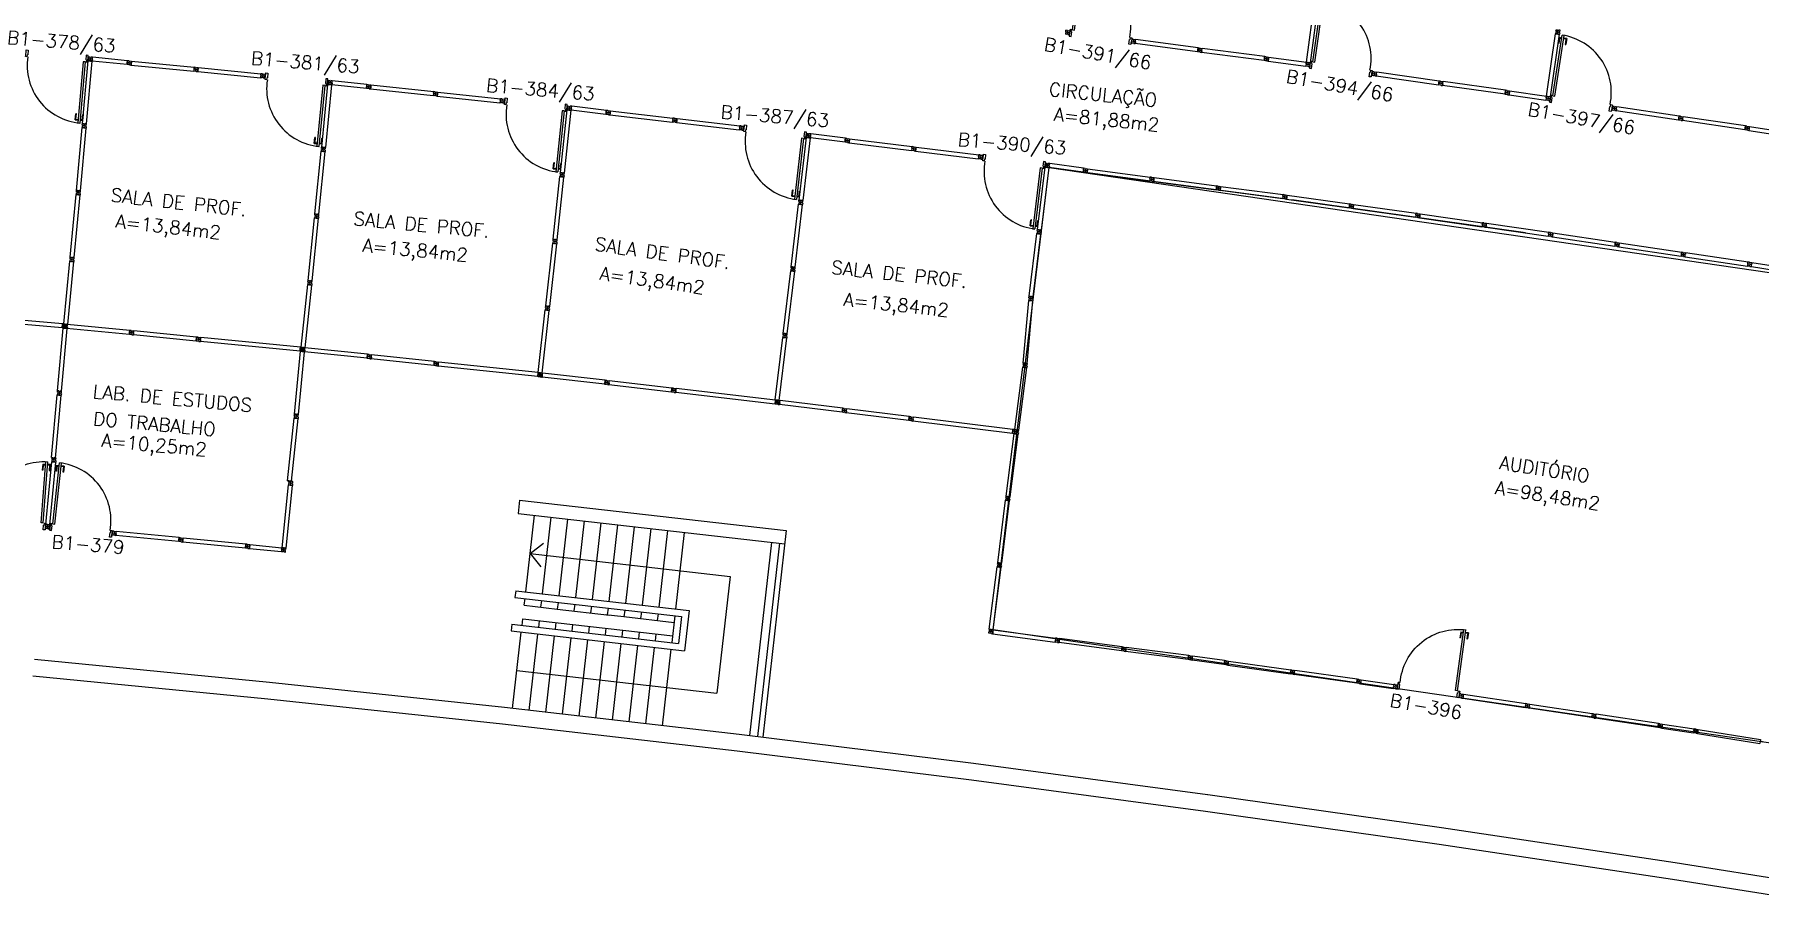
# Model space of a CAD drawing. Extents: x 26 to 324, y 73 to 188.
# Drawn here: x 218.87 to 244.58, y 156.58 to 169.72 of the extents above; entities that cross this region are included whole.
import ezdxf

# ---------------------------------------------------------------- set-up
doc = ezdxf.new("R2010")
doc.units = 0
doc.header["$LTSCALE"] = 0.01
doc.header["$MEASUREMENT"] = 0
doc.layers.get('0').update_dxf_attribs({"linetype": 'CONTINUOUS'})
doc.layers.get('DEFPOINTS').update_dxf_attribs({"linetype": 'CONTINUOUS'})
for name, color, linetype in [('ALV', 2, 'CONTINUOUS'), ('BANC', 2, 'CONTINUOUS'), ('DIV', 2, 'CONTINUOUS'), ('ESC', 1, 'CONTINUOUS'), ('TEXTO', 2, 'CONTINUOUS'), ('TEXTO-ENDEREÇO', 2, 'CONTINUOUS'), ('USO1', 2, 'CONTINUOUS'), ('ÁREA', 2, 'CONTINUOUS')]:
    doc.layers.add(name, color=color, linetype=linetype)
doc.styles.add('1', font='romans.shx')
doc.styles.add('UNB-100', font='simplex.shx', dxfattribs={"height": 0.2})
doc.styles.add('UNB-100-1', font='simplex.shx', dxfattribs={"height": 0.2})
doc.dimstyles.new('1-600', dxfattribs={"dimtxt": 1.1, "dimasz": 2.5, "dimexe": 2, "dimexo": 4, "dimgap": 0.2, "dimtad": 1, "dimdec": 0, "dimzin": 4, "dimdsep": 46, "dimlunit": 6, "dimtxsty": '1', "dimblk1": 'NONE', "dimblk2": 'NONE', "dimsah": 1, "dimcen": 0, "dimclrd": 2, "dimclre": 2, "dimclrt": 2, "dimadec": 0, "dimazin": 0, "dimtfac": 1, "dimtdec": 0, "dimtmove": 2, "dimatfit": 3, "dimldrblk": 'NONE', "dimfxl": 0, "dimtolj": 1, "dimtzin": 0, "dimarcsym": 0})

# ---------------------------------------------------------------- blocks, each defined once
blk = doc.blocks.new('DIVMT-SLC')
for p, q in [((-0.03, 0.03), (-0.03, 0.006)), ((-0.008, 0.03), (-0.03, 0.03)), ((-0.0185, 0.006), (-0.03, 0.006)), ((-0.0185, -0.006), (-0.0185, 0.006)), ((-0.008, 0.03), (-0.008, 0.02)), ((-0.008, 0.02), (0.008, 0.02)), ((-0.0051, 0), (0.0051, 0)), ((0.0051, 0), (-0.0051, 0)), ((-0.0051, 0), (0.0051, 0)), ((0, -0.0051), (0, 0.0051)), ((0, 0.0051), (0, -0.0051)), ((0.008, 0.03), (0.008, 0.02)), ((0.008, 0.03), (0.03, 0.03)), ((0.0205, 0.006), (0.03, 0.006)), ((0.0205, -0.006), (0.0205, 0.006)), ((0.0205, 0.006), (0.0205, -0.006)), ((0.0205, 0.006), (0.03, 0.006)), ((0.97, 0.03), (0.03, 0.03)), ((0.03, 0.006), (0.03, 0.03)), ((0.03, -0.03), (0.03, 0.03)), ((0.03, -0.005), (0.03, 0.005)), ((0.97, -0.03), (0.97, 0.03)), ((0.97, 0.03), (0.97, 0.009)), ((0.97, 0.009), (0.97, 0.027)), ((0.9795, 0.006), (0.97, 0.006)), ((0.97, -0.005), (0.97, 0.005)), ((0.9795, 0.006), (0.9795, -0.006)), ((1.0051, 0), (0.9949, 0)), ((1, 0.0051), (1, -0.0051)), ((-0.0185, -0.006), (-0.03, -0.006)), ((-0.03, -0.03), (-0.03, -0.006)), ((-0.008, -0.03), (-0.03, -0.03)), ((-0.008, -0.03), (-0.008, -0.02)), ((-0.008, -0.02), (0.008, -0.02)), ((0.008, -0.03), (0.008, -0.02)), ((0.008, -0.03), (0.03, -0.03)), ((0.0205, -0.006), (0.03, -0.006)), ((0.0205, -0.006), (0.03, -0.006)), ((0.03, -0.006), (0.03, -0.03)), ((0.97, -0.03), (0.03, -0.03)), ((0.9795, -0.006), (0.97, -0.006)), ((0.97, -0.009), (0.97, -0.027))]:
    blk.add_line(p, q)
blk = doc.blocks.new('PDV2E-SLC')
at = {"layer": 'DIV', "color": 1}
for p, q in [((0.023, 0.925), (0.063, 0.925)), ((0.023, 0.925), (0.023, 0.835)), ((0.033, 0.835), (0.023, 0.835)), ((0.033, 0.915), (0.063, 0.915)), ((0.033, 0.915), (0.033, 0.835)), ((0.138, 0.925), (0.097, 0.925)), ((0.128, 0.915), (0.097, 0.915)), ((0.128, 0.915), (0.128, 0.835)), ((0.128, 0.835), (0.137, 0.835)), ((0.138, 0.925), (0.138, 0.835))]:
    blk.add_line(p, q, dxfattribs=at)
at = {"layer": 'DIV'}
for p, q in [((0.065, 0.05), (0.065, 0.965)), ((0.095, 0.965), (0.065, 0.965)), ((0.095, 0.05), (0.095, 0.965)), ((0.049, 0.05), (0.029, 0.05)), ((0.029, 0.05), (0.029, 0.035)), ((0.029, 0.035), (0.029, -0.035)), ((0.049, 0.02), (0.049, 0.05)), ((0.049, 0.02), (0.059, 0.02)), ((0.059, -0.05), (0.059, 0.02)), ((0.065, 0.05), (0.095, 0.05)), ((0.928, -0.05), (0.928, 0.02)), ((0.938, 0.02), (0.928, 0.02)), ((0.938, 0.05), (0.958, 0.05)), ((0.938, 0.02), (0.938, 0.05)), ((0.958, 0.05), (0.958, 0.035)), ((0.958, 0.035), (0.958, -0.035)), ((0.029, -0.035), (0.029, -0.05)), ((0.029, -0.05), (0.059, -0.05)), ((0.958, -0.05), (0.928, -0.05)), ((0.958, -0.035), (0.958, -0.05))]:
    blk.add_line(p, q, dxfattribs=at)
at = {"layer": 'DIV', "color": 1}
blk.add_arc((0.062, 0.1), 0.865, 356.6786, 90, dxfattribs=at)
blk = doc.blocks.new('MTT-SLC')
for p, q in [((-0.008, 0.03), (-0.03, 0.03)), ((-0.03, 0.03), (-0.03, 0.006)), ((-0.0185, 0.006), (-0.03, 0.006)), ((-0.0185, -0.006), (-0.0185, 0.006)), ((-0.008, 0.03), (-0.008, 0.02)), ((-0.008, 0.02), (0.008, 0.02)), ((-0.0051, 0), (0.0051, 0)), ((0, -0.0051), (0, 0.0051)), ((0.008, 0.03), (0.03, 0.03)), ((0.008, 0.03), (0.008, 0.02)), ((0.0205, -0.006), (0.0205, 0.006)), ((0.0205, 0.006), (0.03, 0.006)), ((0.03, 0.006), (0.03, 0.03)), ((-0.03, -0.03), (-0.03, -0.006)), ((-0.0185, -0.006), (-0.03, -0.006)), ((-0.008, -0.03), (-0.03, -0.03)), ((-0.008, -0.02), (0.008, -0.02)), ((-0.008, -0.03), (-0.008, -0.02)), ((0.008, -0.03), (0.008, -0.02)), ((0.008, -0.03), (0.03, -0.03)), ((0.0205, -0.006), (0.03, -0.006)), ((0.03, -0.006), (0.03, -0.03))]:
    blk.add_line(p, q)
blk = doc.blocks.new('ESCBSL-SLC')
for p, q in [((0.005, 3.105), (4.007, 3.105)), ((0.005, 3.105), (0.005, 2.905)), ((4.007, 3.105), (4.007, 0.005)), ((0.005, 2.905), (4.007, 2.905)), ((0.254, 1.755), (0.254, 2.905)), ((0.504, 1.755), (0.504, 2.905)), ((0.754, 1.755), (0.754, 2.905)), ((1.004, 1.755), (1.004, 2.905)), ((1.254, 1.755), (1.254, 2.905)), ((1.504, 1.755), (1.504, 2.905)), ((1.754, 1.755), (1.754, 2.905)), ((2.004, 1.755), (2.004, 2.905)), ((2.254, 1.755), (2.254, 2.905)), ((2.504, 1.755), (2.504, 2.905)), ((3.807, 2.905), (3.807, 0.005)), ((3.927, 2.905), (3.927, 0.005)), ((0.102, 1.755), (2.702, 1.755)), ((0.102, 1.755), (0.102, 1.655)), ((0.102, 1.655), (2.602, 1.655)), ((0.254, 1.555), (0.254, 1.655)), ((0.254, 1.555), (0.747, 1.555)), ((0.504, 1.555), (0.504, 1.655)), ((0.747, 1.555), (1.533, 1.555)), ((0.754, 1.555), (0.754, 1.655)), ((1.004, 1.555), (1.004, 1.655)), ((1.254, 1.555), (1.254, 1.655)), ((1.468, 1.555), (1.745, 1.555)), ((1.504, 1.555), (1.504, 1.655)), ((1.745, 1.555), (2.504, 1.555)), ((1.754, 1.555), (1.754, 1.655)), ((2.004, 1.555), (2.004, 1.655)), ((2.254, 1.555), (2.254, 1.655)), ((2.504, 1.252), (2.504, 1.655)), ((2.602, 1.655), (2.602, 1.252)), ((2.702, 1.755), (2.702, 1.152)), ((0.254, 1.352), (2.504, 1.352)), ((0.254, 1.252), (0.254, 1.352)), ((0.504, 1.252), (0.504, 1.352)), ((0.754, 1.252), (0.754, 1.352)), ((1.004, 1.252), (1.004, 1.352)), ((1.254, 1.252), (1.254, 1.352)), ((1.504, 1.252), (1.504, 1.352)), ((1.754, 1.252), (1.754, 1.352)), ((2.004, 1.252), (2.004, 1.352)), ((2.254, 1.252), (2.254, 1.352)), ((0.102, 1.252), (2.602, 1.252)), ((0.102, 1.252), (0.102, 1.152)), ((0.102, 1.152), (2.702, 1.152)), ((0.254, 0.005), (0.254, 1.152)), ((0.504, 0.005), (0.504, 1.152)), ((0.754, 0.005), (0.754, 1.152)), ((1.004, 0.005), (1.004, 1.152)), ((1.254, 0.005), (1.254, 1.152)), ((1.504, 0.005), (1.504, 1.152)), ((1.754, 0.005), (1.754, 1.152)), ((2.004, 0.005), (2.004, 1.152)), ((2.254, 0.005), (2.254, 1.152)), ((2.504, 0.005), (2.504, 1.152))]:
    blk.add_line(p, q)
blk = doc.blocks.new('DIV-SLC')
for p, q in [((-0.0051, 0), (0.0051, 0)), ((0, -0.0051), (0, 0.0051)), ((0.0205, 0.006), (0.03, 0.006)), ((0.0205, -0.006), (0.0205, 0.006)), ((0.03, 0.03), (0.97, 0.03)), ((0.03, 0.03), (0.03, -0.03)), ((0.03, 0.009), (0.03, 0.027)), ((0.03, 0.005), (0.03, -0.005)), ((0.97, 0.03), (0.97, -0.03)), ((0.9795, 0.006), (0.97, 0.006)), ((0.97, 0.005), (0.97, -0.005)), ((0.9795, -0.006), (0.9795, 0.006)), ((1.0051, 0), (0.9949, 0)), ((0.9949, 0), (1.0051, 0)), ((1, -0.0051), (1, 0.0051)), ((0.0205, -0.006), (0.03, -0.006)), ((0.03, -0.03), (0.03, -0.009)), ((0.03, -0.009), (0.03, -0.027)), ((0.03, -0.03), (0.97, -0.03)), ((0.9795, -0.006), (0.97, -0.006))]:
    blk.add_line(p, q)
blk = doc.blocks.new('*D30')
at = {"color": 2, "linetype": 'ByBlock'}
for p, q in [((213.526, 181.428), (213.871, 185.914)), ((264.745, 174.395), (265.623, 178.82))]:
    blk.add_line(p, q, dxfattribs=at)
blk.add_arc((180.304, -251.305), 436.505, 78.78048, 85.60976, dxfattribs=at)
at = {"layer": 'DEFPOINTS', "color": 0, "linetype": 'ByBlock'}
for p in [(248.16, 179.894), (213.22, 177.439), (213.105, 175.944), (263.967, 170.471), (263.675, 169)]:
    blk.add_point(p, dxfattribs=at)
at = {"color": 2, "linetype": 'ByBlock', "insert": (239.708, 182.081), "char_height": 1.1, "attachment_point": 5, "rotation": 352.1951, "style": '1'}
blk.add_mtext('\\A1;Sociologia', dxfattribs=at)
blk = doc.blocks.new('_NONE')
at = {"color": 0, "linetype": 'ByBlock'}
blk.add_circle((0, 0), 0.25, dxfattribs=at)

msp = doc.modelspace()

# ---------------------------------------------------------------- linework, layer by layer
at = {"layer": 'ALV'}
msp.add_lwpolyline([(233.995, 167.739), (248.139, 165.678), (247.289, 159.997), (247.102, 158.818), (233.161, 160.85), (233.995, 167.739)], dxfattribs=at)
at = {"layer": 'BANC'}
for p, q in [((237.534, 167.27), (234.046, 167.733)), ((241.095, 166.767), (237.612, 167.259)), ((222.374, 160.066), (218.872, 160.41)), ((222.349, 159.817), (218.848, 160.161)), ((225.876, 159.692), (222.376, 160.066)), ((225.848, 159.443), (222.349, 159.817)), ((229.372, 159.288), (225.876, 159.692)), ((229.343, 159.04), (225.848, 159.443)), ((232.866, 158.855), (229.374, 159.288)), ((232.835, 158.607), (229.343, 159.04)), ((236.356, 158.392), (232.868, 158.855)), ((236.323, 158.144), (232.835, 158.607)), ((239.841, 157.899), (236.358, 158.391)), ((239.806, 157.651), (236.323, 158.144)), ((243.323, 157.376), (239.844, 157.898)), ((243.286, 157.129), (239.806, 157.651)), ((246.8, 156.824), (243.325, 157.376)), ((246.761, 156.577), (243.286, 157.129))]:
    msp.add_line(p, q, dxfattribs=at)
at = {"layer": 'DIV'}
for p, q in [((219.71, 169.358), (219.7, 169.359)), ((219.7, 169.359), (219.71, 169.358)), ((219.706, 169.363), (219.705, 169.353)), ((219.726, 169.362), (219.725, 169.35)), ((219.725, 169.35), (219.734, 169.349)), ((219.726, 169.362), (219.736, 169.361)), ((219.732, 169.325), (219.738, 169.385)), ((220.25, 169.274), (219.732, 169.325)), ((219.735, 169.35), (219.736, 169.36)), ((220.255, 169.333), (219.738, 169.385)), ((220.25, 169.274), (220.255, 169.333)), ((220.252, 169.298), (220.25, 169.274)), ((220.252, 169.295), (220.25, 169.277)), ((220.271, 169.272), (220.25, 169.274)), ((220.252, 169.299), (220.253, 169.309)), ((220.261, 169.297), (220.252, 169.298)), ((220.261, 169.297), (220.252, 169.298)), ((220.253, 169.31), (220.255, 169.333)), ((220.255, 169.333), (220.253, 169.312)), ((220.253, 169.312), (220.255, 169.33)), ((220.263, 169.309), (220.253, 169.31)), ((220.263, 169.309), (220.253, 169.31)), ((220.277, 169.331), (220.255, 169.333)), ((220.263, 169.309), (220.261, 169.297)), ((220.263, 169.309), (220.261, 169.297)), ((220.271, 169.272), (220.272, 169.281)), ((220.288, 169.28), (220.272, 169.281)), ((220.277, 169.331), (220.276, 169.321)), ((220.292, 169.32), (220.276, 169.321)), ((220.287, 169.3), (220.277, 169.301)), ((220.287, 169.3), (220.277, 169.301)), ((220.283, 169.306), (220.282, 169.296)), ((220.283, 169.306), (220.282, 169.296)), ((220.287, 169.27), (220.288, 169.28)), ((220.287, 169.27), (220.309, 169.268)), ((220.293, 169.33), (220.292, 169.32)), ((220.293, 169.33), (220.315, 169.328)), ((220.301, 169.305), (220.3, 169.293)), ((220.3, 169.293), (220.312, 169.292)), ((220.301, 169.305), (220.313, 169.304)), ((220.309, 169.268), (220.312, 169.292)), ((220.315, 169.328), (220.313, 169.304)), ((237.199, 169.334), (237.202, 169.357)), ((237.221, 169.331), (237.199, 169.334)), ((237.213, 169.356), (237.202, 169.357)), ((237.207, 169.393), (237.204, 169.369)), ((237.215, 169.368), (237.204, 169.369)), ((237.229, 169.39), (237.207, 169.393)), ((237.213, 169.356), (237.215, 169.368)), ((237.221, 169.331), (237.222, 169.341)), ((237.222, 169.341), (237.238, 169.338)), ((237.229, 169.39), (237.227, 169.38)), ((237.227, 169.38), (237.243, 169.378)), ((237.227, 169.36), (237.238, 169.359)), ((237.227, 169.36), (237.238, 169.359)), ((237.232, 169.354), (237.233, 169.364)), ((237.232, 169.354), (237.233, 169.364)), ((237.236, 169.329), (237.238, 169.338)), ((237.236, 169.329), (237.258, 169.326)), ((237.244, 169.388), (237.243, 169.378)), ((237.244, 169.388), (237.266, 169.385)), ((237.252, 169.351), (237.254, 169.363)), ((237.252, 169.351), (237.254, 169.363)), ((237.252, 169.351), (237.261, 169.349)), ((237.252, 169.351), (237.261, 169.349)), ((237.254, 169.363), (237.263, 169.361)), ((237.254, 169.363), (237.263, 169.361)), ((237.266, 169.385), (237.258, 169.326)), ((237.261, 169.349), (237.258, 169.326)), ((237.258, 169.326), (237.261, 169.346)), ((237.258, 169.326), (237.819, 169.25)), ((237.261, 169.346), (237.259, 169.329)), ((237.263, 169.36), (237.262, 169.35)), ((237.263, 169.361), (237.266, 169.385)), ((237.263, 169.364), (237.266, 169.382)), ((237.266, 169.385), (237.828, 169.31)), ((237.828, 169.31), (237.819, 169.25)), ((223.282, 169.007), (223.271, 169.008)), ((223.271, 169.008), (223.282, 169.007)), ((223.277, 169.012), (223.276, 169.002)), ((223.298, 169.011), (223.296, 168.999)), ((223.296, 168.999), (223.306, 168.998)), ((223.298, 169.011), (223.307, 169.01)), ((223.303, 168.974), (223.31, 169.034)), ((223.82, 168.918), (223.303, 168.974)), ((223.306, 168.999), (223.307, 169.009)), ((223.827, 168.978), (223.31, 169.034)), ((223.82, 168.918), (223.827, 168.978)), ((223.823, 168.942), (223.82, 168.918)), ((223.822, 168.939), (223.82, 168.921)), ((223.823, 168.943), (223.824, 168.953)), ((223.832, 168.941), (223.823, 168.942)), ((223.832, 168.941), (223.823, 168.942)), ((223.824, 168.954), (223.827, 168.978)), ((223.827, 168.978), (223.824, 168.957)), ((223.824, 168.957), (223.826, 168.975)), ((223.833, 168.953), (223.824, 168.954)), ((223.833, 168.953), (223.824, 168.954)), ((223.848, 168.975), (223.827, 168.978)), ((223.833, 168.953), (223.832, 168.941)), ((223.833, 168.953), (223.832, 168.941)), ((223.842, 168.916), (223.843, 168.926)), ((223.859, 168.924), (223.843, 168.926)), ((223.848, 168.975), (223.847, 168.965)), ((223.863, 168.964), (223.847, 168.965)), ((223.858, 168.944), (223.848, 168.945)), ((223.858, 168.944), (223.848, 168.945)), ((223.854, 168.95), (223.853, 168.94)), ((223.854, 168.95), (223.853, 168.94)), ((223.858, 168.914), (223.859, 168.924)), ((223.864, 168.974), (223.863, 168.964)), ((223.864, 168.974), (223.886, 168.971)), ((223.872, 168.949), (223.871, 168.937)), ((223.871, 168.937), (223.882, 168.936)), ((223.872, 168.949), (223.884, 168.947)), ((223.88, 168.912), (223.882, 168.936)), ((223.886, 168.971), (223.884, 168.947)), ((223.842, 168.916), (223.82, 168.918)), ((223.858, 168.914), (223.88, 168.912)), ((240.79, 168.831), (240.793, 168.855)), ((240.812, 168.828), (240.79, 168.831)), ((240.805, 168.854), (240.793, 168.855)), ((240.798, 168.891), (240.795, 168.867)), ((240.806, 168.865), (240.795, 168.867)), ((240.82, 168.888), (240.798, 168.891)), ((240.805, 168.854), (240.806, 168.865)), ((240.812, 168.828), (240.813, 168.838)), ((240.813, 168.838), (240.829, 168.836)), ((240.82, 168.888), (240.819, 168.878)), ((240.819, 168.878), (240.834, 168.876)), ((240.819, 168.858), (240.829, 168.856)), ((240.819, 168.858), (240.829, 168.856)), ((240.823, 168.852), (240.824, 168.862)), ((240.823, 168.852), (240.824, 168.862)), ((240.827, 168.826), (240.829, 168.836)), ((240.827, 168.826), (240.849, 168.823)), ((240.836, 168.885), (240.834, 168.876)), ((240.836, 168.885), (240.858, 168.882)), ((240.843, 168.848), (240.845, 168.86)), ((240.843, 168.848), (240.845, 168.86)), ((240.843, 168.848), (240.853, 168.847)), ((240.843, 168.848), (240.853, 168.847)), ((240.845, 168.86), (240.854, 168.859)), ((240.845, 168.86), (240.854, 168.859)), ((240.858, 168.882), (240.849, 168.823)), ((240.853, 168.847), (240.849, 168.823)), ((240.849, 168.823), (240.852, 168.844)), ((240.849, 168.823), (241.398, 168.744)), ((240.852, 168.844), (240.85, 168.826)), ((240.854, 168.858), (240.853, 168.848)), ((240.854, 168.859), (240.858, 168.882)), ((240.855, 168.862), (240.857, 168.879)), ((240.858, 168.882), (241.406, 168.804)), ((241.406, 168.804), (241.398, 168.744)), ((241.403, 168.779), (241.401, 168.769)), ((241.411, 168.767), (241.401, 168.768)), ((241.412, 168.779), (241.403, 168.78)), ((241.411, 168.767), (241.412, 168.779)), ((241.427, 168.771), (241.437, 168.769)), ((241.437, 168.769), (241.427, 168.771)), ((241.431, 168.765), (241.432, 168.775)), ((226.85, 168.626), (226.84, 168.627)), ((226.84, 168.627), (226.85, 168.626)), ((226.845, 168.631), (226.844, 168.621)), ((226.866, 168.63), (226.864, 168.618)), ((226.864, 168.618), (226.874, 168.617)), ((226.866, 168.63), (226.875, 168.629)), ((226.871, 168.593), (226.878, 168.653)), ((227.388, 168.532), (226.871, 168.593)), ((226.874, 168.618), (226.875, 168.628)), ((227.395, 168.592), (226.878, 168.653)), ((227.388, 168.532), (227.395, 168.592)), ((227.39, 168.556), (227.388, 168.532)), ((227.39, 168.553), (227.388, 168.535)), ((227.409, 168.53), (227.388, 168.532)), ((227.39, 168.557), (227.392, 168.567)), ((227.4, 168.555), (227.39, 168.556)), ((227.4, 168.555), (227.39, 168.556)), ((227.392, 168.568), (227.395, 168.592)), ((227.395, 168.592), (227.392, 168.571)), ((227.392, 168.571), (227.394, 168.589)), ((227.401, 168.567), (227.392, 168.568)), ((227.401, 168.567), (227.392, 168.568)), ((227.416, 168.59), (227.395, 168.592)), ((227.401, 168.567), (227.4, 168.555)), ((227.401, 168.567), (227.4, 168.555)), ((227.409, 168.53), (227.411, 168.54)), ((227.427, 168.538), (227.411, 168.54)), ((227.416, 168.59), (227.415, 168.58)), ((227.431, 168.578), (227.415, 168.58)), ((227.426, 168.558), (227.416, 168.559)), ((227.426, 168.558), (227.416, 168.559)), ((227.421, 168.564), (227.42, 168.554)), ((227.421, 168.564), (227.42, 168.554)), ((227.425, 168.528), (227.427, 168.538)), ((227.425, 168.528), (227.447, 168.526)), ((227.432, 168.588), (227.431, 168.578)), ((227.432, 168.588), (227.454, 168.585)), ((227.44, 168.563), (227.439, 168.551)), ((227.439, 168.551), (227.45, 168.549)), ((227.44, 168.563), (227.451, 168.561)), ((227.447, 168.526), (227.45, 168.549)), ((227.454, 168.585), (227.451, 168.561)), ((230.415, 168.214), (230.405, 168.215)), ((230.405, 168.215), (230.415, 168.214)), ((230.41, 168.22), (230.409, 168.21)), ((230.431, 168.218), (230.429, 168.206)), ((230.429, 168.206), (230.439, 168.205)), ((230.431, 168.218), (230.44, 168.217)), ((230.436, 168.181), (230.443, 168.241)), ((230.952, 168.116), (230.436, 168.181)), ((230.439, 168.206), (230.44, 168.216)), ((230.959, 168.176), (230.443, 168.241)), ((230.952, 168.116), (230.959, 168.176)), ((230.955, 168.141), (230.956, 168.151)), ((230.956, 168.152), (230.959, 168.176)), ((230.959, 168.176), (230.956, 168.155)), ((230.956, 168.155), (230.959, 168.173)), ((230.966, 168.151), (230.956, 168.152)), ((230.966, 168.151), (230.956, 168.152)), ((230.981, 168.173), (230.959, 168.176)), ((230.966, 168.151), (230.964, 168.139)), ((230.966, 168.151), (230.964, 168.139)), ((230.981, 168.173), (230.98, 168.163)), ((230.996, 168.161), (230.98, 168.163)), ((230.986, 168.147), (230.984, 168.137)), ((230.986, 168.147), (230.984, 168.137)), ((230.997, 168.171), (230.996, 168.161)), ((230.997, 168.171), (231.019, 168.168)), ((231.019, 168.168), (231.016, 168.145)), ((244.364, 168.3), (244.368, 168.324)), ((244.386, 168.297), (244.364, 168.3)), ((244.379, 168.322), (244.368, 168.324)), ((244.373, 168.36), (244.37, 168.336)), ((244.381, 168.334), (244.37, 168.336)), ((244.395, 168.356), (244.373, 168.36)), ((244.379, 168.322), (244.381, 168.334)), ((244.386, 168.297), (244.388, 168.307)), ((244.388, 168.307), (244.403, 168.305)), ((244.393, 168.326), (244.404, 168.325)), ((244.393, 168.326), (244.404, 168.325)), ((244.395, 168.356), (244.394, 168.347)), ((244.394, 168.347), (244.409, 168.344)), ((244.398, 168.32), (244.399, 168.331)), ((244.398, 168.32), (244.399, 168.331)), ((244.402, 168.295), (244.403, 168.305)), ((244.402, 168.295), (244.424, 168.291)), ((244.411, 168.354), (244.409, 168.344)), ((244.411, 168.354), (244.433, 168.351)), ((244.418, 168.317), (244.42, 168.328)), ((244.418, 168.317), (244.42, 168.328)), ((244.418, 168.317), (244.427, 168.315)), ((244.418, 168.317), (244.427, 168.315)), ((244.42, 168.328), (244.429, 168.327)), ((244.42, 168.328), (244.429, 168.327)), ((244.433, 168.351), (244.424, 168.291)), ((244.427, 168.315), (244.424, 168.291)), ((244.427, 168.312), (244.424, 168.294)), ((244.424, 168.291), (244.427, 168.312)), ((244.424, 168.291), (244.972, 168.208)), ((244.429, 168.326), (244.427, 168.316)), ((244.429, 168.327), (244.433, 168.351)), ((244.43, 168.33), (244.432, 168.348)), ((244.433, 168.351), (244.98, 168.268)), ((230.955, 168.14), (230.952, 168.116)), ((230.954, 168.137), (230.952, 168.119)), ((230.973, 168.114), (230.952, 168.116)), ((230.964, 168.139), (230.955, 168.14)), ((230.964, 168.139), (230.955, 168.14)), ((230.973, 168.114), (230.975, 168.124)), ((230.991, 168.122), (230.975, 168.124)), ((230.99, 168.142), (230.98, 168.143)), ((230.99, 168.142), (230.98, 168.143)), ((230.989, 168.112), (230.991, 168.122)), ((230.989, 168.112), (231.011, 168.109)), ((231.004, 168.146), (231.003, 168.134)), ((231.003, 168.134), (231.014, 168.133)), ((231.004, 168.146), (231.016, 168.145)), ((231.011, 168.109), (231.014, 168.133)), ((234.5, 167.67), (233.995, 167.739)), ((234.508, 167.73), (234.002, 167.799)), ((219.284, 165.349), (217.796, 165.482)), ((219.289, 165.409), (217.802, 165.542)), ((219.284, 165.349), (219.289, 165.409)), ((219.286, 165.37), (219.284, 165.352)), ((219.286, 165.374), (219.287, 165.384)), ((219.296, 165.372), (219.286, 165.373)), ((219.289, 165.409), (219.287, 165.388)), ((219.287, 165.388), (219.289, 165.406)), ((219.297, 165.384), (219.287, 165.385)), ((219.297, 165.384), (219.296, 165.372)), ((219.322, 165.376), (219.311, 165.377)), ((219.317, 165.382), (219.316, 165.372)), ((221.284, 165.153), (221.286, 165.176)), ((221.306, 165.151), (221.284, 165.153)), ((221.297, 165.175), (221.286, 165.176)), ((221.289, 165.212), (221.287, 165.188)), ((221.298, 165.187), (221.287, 165.188)), ((221.311, 165.21), (221.289, 165.212)), ((221.297, 165.175), (221.298, 165.187)), ((221.306, 165.16), (221.322, 165.159)), ((221.306, 165.151), (221.306, 165.16)), ((221.311, 165.21), (221.31, 165.2)), ((221.31, 165.2), (221.326, 165.199)), ((221.311, 165.18), (221.321, 165.179)), ((221.321, 165.179), (221.311, 165.18)), ((221.311, 165.18), (221.321, 165.179)), ((221.317, 165.185), (221.316, 165.175)), ((221.316, 165.175), (221.317, 165.185)), ((221.321, 165.149), (221.322, 165.159)), ((221.321, 165.149), (221.343, 165.147)), ((221.327, 165.209), (221.326, 165.199)), ((221.327, 165.209), (221.349, 165.207)), ((221.337, 165.184), (221.336, 165.172)), ((221.336, 165.172), (221.337, 165.184)), ((221.336, 165.172), (221.346, 165.171)), ((221.336, 165.172), (221.346, 165.171)), ((221.337, 165.184), (221.347, 165.183)), ((221.337, 165.184), (221.347, 165.183)), ((221.343, 165.147), (221.349, 165.207)), ((221.346, 165.171), (221.343, 165.147)), ((222.83, 165.002), (221.343, 165.147)), ((221.346, 165.172), (221.347, 165.182)), ((221.347, 165.183), (221.349, 165.207)), ((222.835, 165.061), (221.349, 165.207)), ((222.83, 165.002), (222.835, 165.061)), ((222.832, 165.022), (222.83, 165.005)), ((222.832, 165.026), (222.833, 165.036)), ((222.841, 165.025), (222.832, 165.025)), ((222.835, 165.061), (222.833, 165.04)), ((222.833, 165.04), (222.835, 165.058)), ((222.843, 165.037), (222.833, 165.037)), ((222.843, 165.037), (222.841, 165.025)), ((222.867, 165.028), (222.857, 165.029)), ((222.863, 165.034), (222.862, 165.024)), ((224.828, 164.788), (224.83, 164.812)), ((224.841, 164.81), (224.83, 164.812)), ((224.834, 164.847), (224.831, 164.824)), ((224.843, 164.822), (224.831, 164.824)), ((224.856, 164.845), (224.834, 164.847)), ((224.841, 164.81), (224.843, 164.822)), ((224.856, 164.845), (224.855, 164.835)), ((224.855, 164.835), (224.871, 164.834)), ((224.855, 164.815), (224.866, 164.814)), ((224.866, 164.814), (224.855, 164.815)), ((224.855, 164.815), (224.866, 164.814)), ((224.861, 164.82), (224.86, 164.809)), ((224.86, 164.809), (224.861, 164.82)), ((224.872, 164.844), (224.871, 164.834)), ((224.872, 164.844), (224.893, 164.841)), ((224.882, 164.818), (224.88, 164.806)), ((224.88, 164.806), (224.882, 164.818)), ((224.88, 164.806), (224.89, 164.806)), ((224.88, 164.806), (224.89, 164.806)), ((224.882, 164.818), (224.891, 164.817)), ((224.882, 164.818), (224.891, 164.817)), ((224.887, 164.782), (224.893, 164.841)), ((224.89, 164.806), (224.887, 164.782)), ((224.89, 164.807), (224.891, 164.816)), ((224.891, 164.817), (224.893, 164.841)), ((226.378, 164.683), (224.893, 164.841)), ((224.849, 164.786), (224.828, 164.788)), ((224.849, 164.786), (224.851, 164.795)), ((224.851, 164.795), (224.866, 164.794)), ((224.865, 164.784), (224.866, 164.794)), ((224.865, 164.784), (224.887, 164.782)), ((226.372, 164.624), (224.887, 164.782)), ((226.372, 164.624), (226.378, 164.683)), ((226.374, 164.644), (226.373, 164.627)), ((226.375, 164.648), (226.376, 164.658)), ((226.384, 164.646), (226.375, 164.647)), ((226.378, 164.683), (226.376, 164.662)), ((226.376, 164.662), (226.378, 164.68)), ((226.385, 164.658), (226.376, 164.659)), ((226.385, 164.658), (226.384, 164.646)), ((226.41, 164.65), (226.4, 164.651)), ((226.406, 164.655), (226.405, 164.645)), ((228.368, 164.393), (228.371, 164.417)), ((228.39, 164.39), (228.368, 164.393)), ((228.382, 164.415), (228.371, 164.417)), ((228.375, 164.452), (228.372, 164.429)), ((228.384, 164.427), (228.372, 164.429)), ((228.397, 164.45), (228.375, 164.452)), ((228.382, 164.415), (228.384, 164.427)), ((228.39, 164.39), (228.391, 164.4)), ((228.391, 164.4), (228.407, 164.399)), ((228.397, 164.45), (228.396, 164.44)), ((228.396, 164.44), (228.412, 164.438)), ((228.396, 164.42), (228.407, 164.419)), ((228.407, 164.419), (228.396, 164.42)), ((228.396, 164.42), (228.407, 164.419)), ((228.402, 164.424), (228.401, 164.414)), ((228.401, 164.414), (228.402, 164.424)), ((228.406, 164.389), (228.407, 164.399)), ((228.406, 164.389), (228.428, 164.386)), ((228.413, 164.448), (228.412, 164.438)), ((228.413, 164.448), (228.435, 164.446)), ((228.422, 164.423), (228.421, 164.411)), ((228.421, 164.411), (228.422, 164.423)), ((228.421, 164.411), (228.431, 164.41)), ((228.421, 164.411), (228.431, 164.41)), ((228.422, 164.423), (228.432, 164.422)), ((228.422, 164.423), (228.432, 164.422)), ((228.428, 164.386), (228.435, 164.446)), ((228.431, 164.41), (228.428, 164.386)), ((229.912, 164.215), (228.428, 164.386)), ((228.431, 164.411), (228.432, 164.421)), ((228.432, 164.422), (228.435, 164.446)), ((229.918, 164.275), (228.435, 164.446)), ((229.912, 164.215), (229.918, 164.275)), ((229.914, 164.236), (229.912, 164.218)), ((229.914, 164.24), (229.915, 164.25)), ((229.924, 164.238), (229.914, 164.239)), ((229.918, 164.275), (229.916, 164.254)), ((229.916, 164.254), (229.918, 164.272)), ((229.925, 164.25), (229.916, 164.251)), ((229.925, 164.25), (229.924, 164.238)), ((229.95, 164.241), (229.94, 164.243)), ((229.945, 164.247), (229.944, 164.237)), ((231.906, 163.968), (231.908, 163.991)), ((231.927, 163.965), (231.906, 163.968)), ((231.92, 163.99), (231.908, 163.991)), ((231.913, 164.027), (231.91, 164.003)), ((231.921, 164.002), (231.91, 164.003)), ((231.935, 164.025), (231.913, 164.027)), ((231.92, 163.99), (231.921, 164.002)), ((231.927, 163.965), (231.929, 163.975)), ((231.929, 163.975), (231.944, 163.973)), ((231.935, 164.025), (231.933, 164.015)), ((231.933, 164.015), (231.949, 164.013)), ((231.934, 163.994), (231.944, 163.993)), ((231.944, 163.993), (231.934, 163.994)), ((231.934, 163.994), (231.944, 163.993)), ((231.94, 163.999), (231.938, 163.989)), ((231.938, 163.989), (231.94, 163.999)), ((231.943, 163.963), (231.944, 163.973)), ((231.943, 163.963), (231.965, 163.961)), ((231.95, 164.023), (231.949, 164.013)), ((231.95, 164.023), (231.972, 164.02)), ((231.96, 163.997), (231.959, 163.985)), ((231.959, 163.985), (231.96, 163.997)), ((231.959, 163.985), (231.968, 163.984)), ((231.959, 163.985), (231.968, 163.984)), ((231.96, 163.997), (231.969, 163.996)), ((231.96, 163.997), (231.969, 163.996)), ((231.965, 163.961), (231.972, 164.02)), ((231.968, 163.984), (231.965, 163.961)), ((233.447, 163.777), (231.965, 163.961)), ((231.968, 163.985), (231.969, 163.995)), ((231.969, 163.996), (231.972, 164.02)), ((233.454, 163.837), (231.972, 164.02)), ((233.447, 163.777), (233.454, 163.837)), ((233.45, 163.798), (233.448, 163.78)), ((233.45, 163.802), (233.451, 163.812)), ((233.46, 163.8), (233.45, 163.801)), ((233.454, 163.837), (233.452, 163.816)), ((233.452, 163.816), (233.454, 163.834)), ((233.461, 163.812), (233.452, 163.813)), ((233.461, 163.812), (233.46, 163.8)), ((233.486, 163.803), (233.476, 163.804)), ((233.481, 163.808), (233.48, 163.798)), ((219.037, 162.42), (219.031, 162.36)), ((219.034, 162.395), (219.033, 162.385)), ((219.043, 162.383), (219.033, 162.384)), ((219.044, 162.395), (219.034, 162.396)), ((219.043, 162.383), (219.044, 162.395)), ((219.059, 162.388), (219.069, 162.387)), ((219.069, 162.387), (219.059, 162.388)), ((219.063, 162.382), (219.064, 162.393)), ((222.016, 162.067), (222.018, 162.091)), ((222.037, 162.065), (222.016, 162.067)), ((222.029, 162.09), (222.018, 162.091)), ((222.021, 162.127), (222.019, 162.103)), ((222.03, 162.102), (222.019, 162.103)), ((222.043, 162.125), (222.021, 162.127)), ((222.029, 162.09), (222.03, 162.102)), ((222.037, 162.065), (222.038, 162.075)), ((222.038, 162.075), (222.054, 162.073)), ((222.043, 162.125), (222.042, 162.115)), ((222.042, 162.115), (222.058, 162.113)), ((222.043, 162.094), (222.053, 162.093)), ((222.043, 162.094), (222.053, 162.093)), ((222.048, 162.089), (222.049, 162.099)), ((222.048, 162.089), (222.049, 162.099)), ((222.053, 162.063), (222.054, 162.073)), ((222.053, 162.063), (222.075, 162.061)), ((222.059, 162.123), (222.058, 162.113)), ((222.059, 162.123), (222.081, 162.121)), ((222.068, 162.086), (222.069, 162.098)), ((222.068, 162.086), (222.069, 162.098)), ((222.068, 162.086), (222.078, 162.085)), ((222.068, 162.086), (222.078, 162.085)), ((222.069, 162.098), (222.079, 162.097)), ((222.069, 162.098), (222.079, 162.097)), ((222.081, 162.121), (222.075, 162.061)), ((222.078, 162.085), (222.075, 162.061)), ((222.075, 162.061), (222.077, 162.082)), ((222.075, 162.061), (222.552, 162.015)), ((222.077, 162.082), (222.076, 162.064)), ((222.079, 162.096), (222.078, 162.086)), ((222.079, 162.097), (222.081, 162.121)), ((222.079, 162.1), (222.081, 162.118)), ((222.081, 162.121), (222.557, 162.074)), ((222.557, 162.074), (222.552, 162.015)), ((222.555, 162.05), (222.554, 162.04)), ((222.563, 162.038), (222.554, 162.039)), ((222.564, 162.05), (222.555, 162.051)), ((222.563, 162.038), (222.564, 162.05)), ((222.579, 162.042), (222.589, 162.041)), ((222.589, 162.041), (222.579, 162.042)), ((222.584, 162.037), (222.585, 162.047)), ((236.074, 160.467), (236.071, 160.444)), ((236.082, 160.442), (236.071, 160.444)), ((236.096, 160.464), (236.074, 160.467)), ((236.08, 160.43), (236.082, 160.442)), ((236.096, 160.464), (236.094, 160.454)), ((236.094, 160.454), (236.11, 160.452)), ((236.094, 160.434), (236.105, 160.433)), ((236.105, 160.433), (236.094, 160.434)), ((236.094, 160.434), (236.105, 160.433)), ((236.099, 160.428), (236.1, 160.439)), ((236.1, 160.439), (236.099, 160.428)), ((236.112, 160.462), (236.11, 160.452)), ((236.112, 160.462), (236.133, 160.459)), ((236.119, 160.425), (236.121, 160.437)), ((236.121, 160.437), (236.119, 160.425)), ((236.121, 160.437), (236.13, 160.435)), ((236.121, 160.437), (236.13, 160.435)), ((236.125, 160.4), (236.133, 160.459)), ((236.129, 160.424), (236.13, 160.434)), ((236.13, 160.435), (236.133, 160.459)), ((236.608, 160.393), (236.133, 160.459)), ((236.066, 160.408), (236.069, 160.432)), ((236.087, 160.405), (236.066, 160.408)), ((236.08, 160.43), (236.069, 160.432)), ((236.087, 160.405), (236.089, 160.415)), ((236.089, 160.415), (236.105, 160.413)), ((236.103, 160.403), (236.105, 160.413)), ((236.103, 160.403), (236.125, 160.4)), ((236.119, 160.425), (236.128, 160.423)), ((236.119, 160.425), (236.128, 160.423)), ((236.128, 160.423), (236.125, 160.4)), ((236.6, 160.333), (236.125, 160.4)), ((243.067, 159.393), (243.071, 159.417)), ((243.082, 159.415), (243.071, 159.417)), ((243.076, 159.452), (243.072, 159.428)), ((243.084, 159.427), (243.072, 159.428)), ((243.098, 159.449), (243.076, 159.452)), ((243.082, 159.415), (243.084, 159.427)), ((243.098, 159.449), (243.096, 159.439)), ((243.096, 159.439), (243.112, 159.437)), ((243.096, 159.419), (243.106, 159.417)), ((243.096, 159.419), (243.106, 159.417)), ((243.1, 159.413), (243.102, 159.423)), ((243.1, 159.413), (243.102, 159.423)), ((243.114, 159.447), (243.112, 159.437)), ((243.114, 159.447), (243.135, 159.443)), ((243.121, 159.409), (243.122, 159.421)), ((243.121, 159.409), (243.122, 159.421)), ((243.121, 159.409), (243.13, 159.408)), ((243.121, 159.409), (243.13, 159.408)), ((243.122, 159.421), (243.132, 159.42)), ((243.122, 159.421), (243.132, 159.42)), ((243.135, 159.443), (243.126, 159.384)), ((243.13, 159.408), (243.126, 159.384)), ((243.132, 159.419), (243.13, 159.409)), ((243.132, 159.42), (243.135, 159.443)), ((243.132, 159.423), (243.135, 159.44)), ((243.135, 159.443), (243.609, 159.373)), ((243.089, 159.39), (243.067, 159.393)), ((243.089, 159.39), (243.09, 159.4)), ((243.09, 159.4), (243.106, 159.397)), ((243.105, 159.387), (243.106, 159.397)), ((243.105, 159.387), (243.126, 159.384)), ((243.126, 159.384), (243.13, 159.405)), ((243.126, 159.384), (243.6, 159.313)), ((243.13, 159.405), (243.127, 159.387)), ((243.609, 159.373), (243.6, 159.313)), ((243.605, 159.348), (243.603, 159.338)), ((243.613, 159.336), (243.603, 159.337)), ((243.614, 159.348), (243.605, 159.349)), ((243.613, 159.336), (243.614, 159.348)), ((243.629, 159.339), (243.639, 159.338)), ((243.639, 159.338), (243.629, 159.339)), ((243.633, 159.334), (243.635, 159.344))]:
    msp.add_line(p, q, dxfattribs=at)
at = {"layer": 'ESC'}
for p, q in [((226.26, 161.986), (226.456, 162.141)), ((226.26, 161.986), (229.241, 161.645)), ((226.26, 161.986), (226.416, 161.79)), ((229.241, 161.645), (229.042, 159.905)), ((226.061, 160.245), (229.042, 159.905))]:
    msp.add_line(p, q, dxfattribs=at)
at = {"layer": 'TEXTO-ENDEREÇO'}
for p, q in [((243.472, 166.411), (244.401, 166.272)), ((244.411, 166.331), (243.481, 166.47)), ((244.461, 166.263), (245.173, 166.148)), ((245.183, 166.207), (244.47, 166.322)), ((238.637, 160.044), (239.121, 159.976)), ((238.646, 160.104), (239.13, 160.036)), ((242.078, 159.541), (241.149, 159.681)), ((241.158, 159.741), (242.087, 159.602))]:
    msp.add_line(p, q, dxfattribs=at)

# ---------------------------------------------------------------- block references
at = {"layer": 'DIV'}
for name, p, rotation in [('PDV2E-SLC', (234.271, 169.752), 352.2722641576121), ('DIVMT-SLC', (237.989, 170.267), 262.2276743415978), ('PDV2E-SLC', (237.853, 169.276), 351.7844641576121), ('MTT-SLC', (234.27, 169.752), 172.7939161618168), ('DIVMT-SLC', (241.575, 169.76), 261.7398699937717), ('PDV2E-SLC', (241.432, 168.77), 351.2966641576121), ('PDV2E-SLC', (219.697, 169.359), 174.9478601558303), ('DIVMT-SLC', (235.25, 169.622), 352.4243420522281), ('DIVMT-SLC', (236.241, 169.49), 352.5080800657282), ('DIVMT-SLC', (219.705, 169.358), 264.8446027548708), ('DIVMT-SLC', (221.278, 169.203), 174.4239903085822), ('DIVMT-SLC', (222.273, 169.106), 174.414492230336), ('MTT-SLC', (237.853, 169.276), 262.2276743415978), ('PDV2E-SLC', (223.268, 169.008), 174.4600601558303), ('DIVMT-SLC', (223.277, 169.007), 264.3567985882041), ('DIVMT-SLC', (224.848, 168.839), 173.9361903085822), ('DIVMT-SLC', (238.843, 169.136), 351.936542052228), ('DIVMT-SLC', (239.833, 168.996), 352.0202800657282), ('DIVMT-SLC', (225.842, 168.733), 173.926692230336), ('PDV2E-SLC', (226.836, 168.627), 173.9722601558303), ('MTT-SLC', (241.432, 168.77), 171.8183161618168), ('DIVMT-SLC', (226.845, 168.626), 263.8689944215375), ('DIVMT-SLC', (228.414, 168.445), 173.4483903085822), ('DIVMT-SLC', (229.408, 168.33), 173.438892230336), ('DIVMT-SLC', (242.421, 168.621), 351.4487420522281), ('DIVMT-SLC', (243.409, 168.473), 351.5324800657282), ('DIVMT-SLC', (219.613, 168.362), 264.8446027548708), ('PDV2E-SLC', (230.401, 168.216), 173.4844601558303), ('DIVMT-SLC', (230.41, 168.215), 263.3811902548708), ('DIVMT-SLC', (231.978, 168.02), 172.9605903085822), ('DIVMT-SLC', (223.176, 168.012), 264.3567985882041), ('DIVMT-SLC', (232.97, 167.897), 172.951092230336), ('PDV2E-SLC', (233.962, 167.774), 172.9966601558303), ('DIVMT-SLC', (226.736, 167.632), 263.8689944215375), ('DIVMT-SLC', (233.969, 167.773), 262.8933860882041), ('MTT-SLC', (234.534, 167.696), 172.4727903085822), ('DIVMT-SLC', (235.525, 167.565), 172.4727903085822), ('DIVMT-SLC', (219.524, 167.366), 264.6161250585699), ('DIVMT-SLC', (236.516, 167.434), 172.463292230336), ('DIVMT-SLC', (237.508, 167.303), 172.463292230336), ('DIVMT-SLC', (230.292, 167.221), 263.3811902548708), ('DIVMT-SLC', (238.498, 167.164), 172.0345722965631), ('DIVMT-SLC', (239.488, 167.024), 171.9515879086672), ('DIVMT-SLC', (223.078, 167.017), 264.1283208919032), ('DIVMT-SLC', (240.479, 166.884), 171.9515879086672), ('DIVMT-SLC', (241.468, 166.741), 171.7742162105643), ('DIVMT-SLC', (226.629, 166.638), 263.6405167252365), ('DIVMT-SLC', (233.845, 166.781), 262.8933860882041), ('DIVMT-SLC', (242.458, 166.593), 171.4637862522859), ('DIVMT-SLC', (243.447, 166.445), 171.487692230336), ('DIVMT-SLC', (219.43, 166.371), 264.4725517522242), ('DIVMT-SLC', (230.177, 166.228), 263.1527125585699), ('MTT-SLC', (244.435, 166.297), 171.5609336918816), ('DIVMT-SLC', (222.976, 166.022), 263.9847475855575), ('DIVMT-SLC', (226.518, 165.644), 263.4969434188909), ('DIVMT-SLC', (233.722, 165.788), 265.022926734669), ('DIVMT-SLC', (219.333, 165.375), 264.8069247072932), ('MTT-SLC', (219.316, 165.377), 174.8400800488009), ('DIVMT-SLC', (219.323, 165.376), 354.4900808035792), ('DIVMT-SLC', (220.318, 165.279), 354.3671583675265), ('DIVMT-SLC', (230.058, 165.235), 263.0091392522242), ('DIVMT-SLC', (222.871, 165.028), 264.3191205406265), ('MTT-SLC', (222.862, 165.029), 174.3522800488009), ('DIVMT-SLC', (222.869, 165.028), 354.0022808035792), ('DIVMT-SLC', (223.863, 164.922), 353.8793583675265), ('DIVMT-SLC', (233.636, 164.792), 262.6649083919032), ('MTT-SLC', (226.405, 164.65), 173.8644800488009), ('DIVMT-SLC', (226.411, 164.649), 353.5144808035791), ('DIVMT-SLC', (227.405, 164.535), 353.3915583675264), ('DIVMT-SLC', (219.243, 164.379), 264.706618274874), ('DIVMT-SLC', (222.772, 164.033), 264.2188141082074), ('MTT-SLC', (229.945, 164.242), 173.3766800488009), ('DIVMT-SLC', (229.951, 164.241), 353.0266808035792), ('DIVMT-SLC', (230.943, 164.118), 352.9037583675265), ('DIVMT-SLC', (233.508, 163.8), 262.5213350855575), ('MTT-SLC', (233.481, 163.803), 172.8888800488009), ('DIVMT-SLC', (219.161, 163.383), 264.7066224415407), ('PDV2E-SLC', (219.073, 162.387), 353.546453268153), ('DIVMT-SLC', (222.69, 163.036), 264.2188224415407), ('DIVMT-SLC', (233.378, 162.809), 262.8557080406265), ('MTT-SLC', (219.064, 162.388), 175.9511336918815), ('DIVMT-SLC', (220.058, 162.29), 354.3533194694657), ('DIVMT-SLC', (221.053, 162.191), 354.399643884228), ('MTT-SLC', (222.584, 162.042), 175.4633336918815), ('DIVMT-SLC', (233.253, 161.816), 262.7554016082074), ('MTT-SLC', (233.127, 160.824), 352.4518163545134), ('DIV-SLC', (233.125, 160.825), 352.4563071593901), ('DIVMT-SLC', (234.117, 160.693), 352.4021194694657), ('DIVMT-SLC', (235.108, 160.561), 352.6766492073812), ('MTT-SLC', (236.634, 160.359), 351.9640163545134), ('MTT-SLC', (236.634, 160.359), 351.9640163545134), ('MTT-SLC', (236.634, 160.359), 351.9640163545134), ('MTT-SLC', (236.634, 160.359), 351.9640163545134), ('MTT-SLC', (236.634, 160.359), 351.9640163545134), ('MTT-SLC', (236.634, 160.359), 351.9640163545134), ('DIV-SLC', (236.634, 160.359), 351.9685071593901), ('DIVMT-SLC', (237.622, 160.219), 351.9143194694657), ('MTT-SLC', (238.612, 160.079), 351.4762163545134), ('MTT-SLC', (239.155, 160.002), 351.9922962092128), ('MTT-SLC', (240.135, 159.864), 351.4762163545134), ('DIV-SLC', (240.135, 159.864), 351.4807071593902), ('MTT-SLC', (241.123, 159.716), 351.4265194694657), ('DIVMT-SLC', (242.112, 159.566), 351.472843884228), ('MTT-SLC', (243.635, 159.338), 350.9884163545134), ('MTT-SLC', (243.635, 159.338), 350.9884163545134), ('MTT-SLC', (243.635, 159.338), 350.9884163545134), ('MTT-SLC', (243.635, 159.338), 350.9884163545134), ('MTT-SLC', (243.635, 159.338), 350.9884163545134), ('MTT-SLC', (243.634, 159.339), 172.5365336918815), ('DIV-SLC', (243.633, 159.339), 350.9929071593901)]:
    msp.add_blockref(name, p, dxfattribs=dict(at, rotation=rotation))
for p, xscale, yscale, zscale, rotation in [((221.313, 165.181), 0.003455011204351877, 0.0002368471243130443, 0.003455011204351877, 340.4877999999999), ((223.863, 164.923), -0.0025386580517619, 0.005604459791356931, 0.0025386580517619, 339.9999999999999), ((224.857, 164.816), 0.003455011204351877, 0.0002368471243130443, 0.003455011204351877, 339.9999999999999), ((228.398, 164.42), 0.003455011204351877, 0.0002368471243130443, 0.003455011204351877, 339.5121999999999), ((231.936, 163.995), 0.003455011204351877, 0.0002368471243130443, 0.003455011204351877, 339.0244)]:
    msp.add_blockref('DIVMT-SLC', p, dxfattribs=dict(at, xscale=xscale, yscale=yscale, zscale=zscale, rotation=rotation))
at = {"layer": 'DIV', "xscale": -1}
for p, rotation in [((219.064, 162.388), 355.8667916149396), ((240.136, 159.884), 351.9922962092033), ((240.136, 159.884), 351.9922962092033)]:
    msp.add_blockref('PDV2E-SLC', p, dxfattribs=dict(at, rotation=rotation))
at = {"layer": 'ESC', "rotation": 353.4763829633064}
msp.add_blockref('ESCBSL-SLC', (225.743, 159.7), dxfattribs=at)

# ---------------------------------------------------------------- texts
at = {"layer": 'TEXTO', "style": 'UNB-100'}
for s, rotation, p in [('CIRCULAÇÃO', 354.0703, (233.983, 168.81)), ('SALA DE PROF.', 353.6373, (220.001, 167.235)), ('SALA DE PROF.', 354.6303, (223.619, 166.883)), ('SALA DE PROF.', 352.0665, (227.213, 166.505)), ('SALA DE PROF.', 353.9701, (230.739, 166.157)), ('LAB. DE ESTUDOS ', 354.9013, (219.732, 164.307)), (' DO TRABALHO', 354.9013, (219.601, 163.912)), ('AUDITÓRIO', 351.1431, (240.694, 163.248))]:
    msp.add_text(s, height=0.2, rotation=rotation, dxfattribs=at).set_placement(p)
at = {"layer": 'TEXTO-ENDEREÇO', "style": 'UNB-100-1'}
for s, rotation, p in [('B1-378/63', 355.3365, (218.456, 169.583)), ('B1-381/63', 355.3365, (222.092, 169.274)), ('B1-391/66', 349.7838, (233.904, 169.486)), ('B1-394/66', 349.7838, (237.512, 169.007)), ('B1-384/63', 355.3365, (225.596, 168.869)), ('B1-387/63', 355.3365, (229.091, 168.472)), ('B1-397/66', 349.7838, (241.114, 168.518)), ('B1-390/63', 355.3365, (232.626, 168.063)), ('B1-379', 355.3365, (219.119, 162.066)), ('B1-396', 349.7838, (239.058, 159.707))]:
    msp.add_text(s, height=0.2, rotation=rotation, dxfattribs=at).set_placement(p)
at = {"layer": 'ÁREA', "style": 'UNB-100'}
for s, rotation, p in [('A=81,88m2', 354.0703, (234.055, 168.439)), ('A=13,84m2', 353.6373, (220.071, 166.845)), ('A=13,84m2', 354.6303, (223.752, 166.484)), ('A=13,84m2', 352.0665, (227.283, 166.069)), ('A=13,84m2', 353.9701, (230.919, 165.679)), ('A=10,25m2', 354.9013, (219.859, 163.577)), ('A=98,48m2', 351.1431, (240.629, 162.873))]:
    msp.add_text(s, height=0.2, rotation=rotation, dxfattribs=at).set_placement(p)

# ---------------------------------------------------------------- dimensions: what is measured, and where the dimension line sits
at = {"layer": 'USO1'}
dim = msp.add_angular_dim_2l(base=(248.16, 179.894), line1=((213.22, 177.439), (213.105, 175.944)), line2=((263.967, 170.471), (263.675, 169)), text='Sociologia', dimstyle='1-600', override={"dimazin": 1}, dxfattribs=at)
dim.commit()
dim.dimension.update_dxf_attribs({"geometry": '*D30', "text_midpoint": (239.708, 182.081)})

doc.saveas('drawing.dxf')
